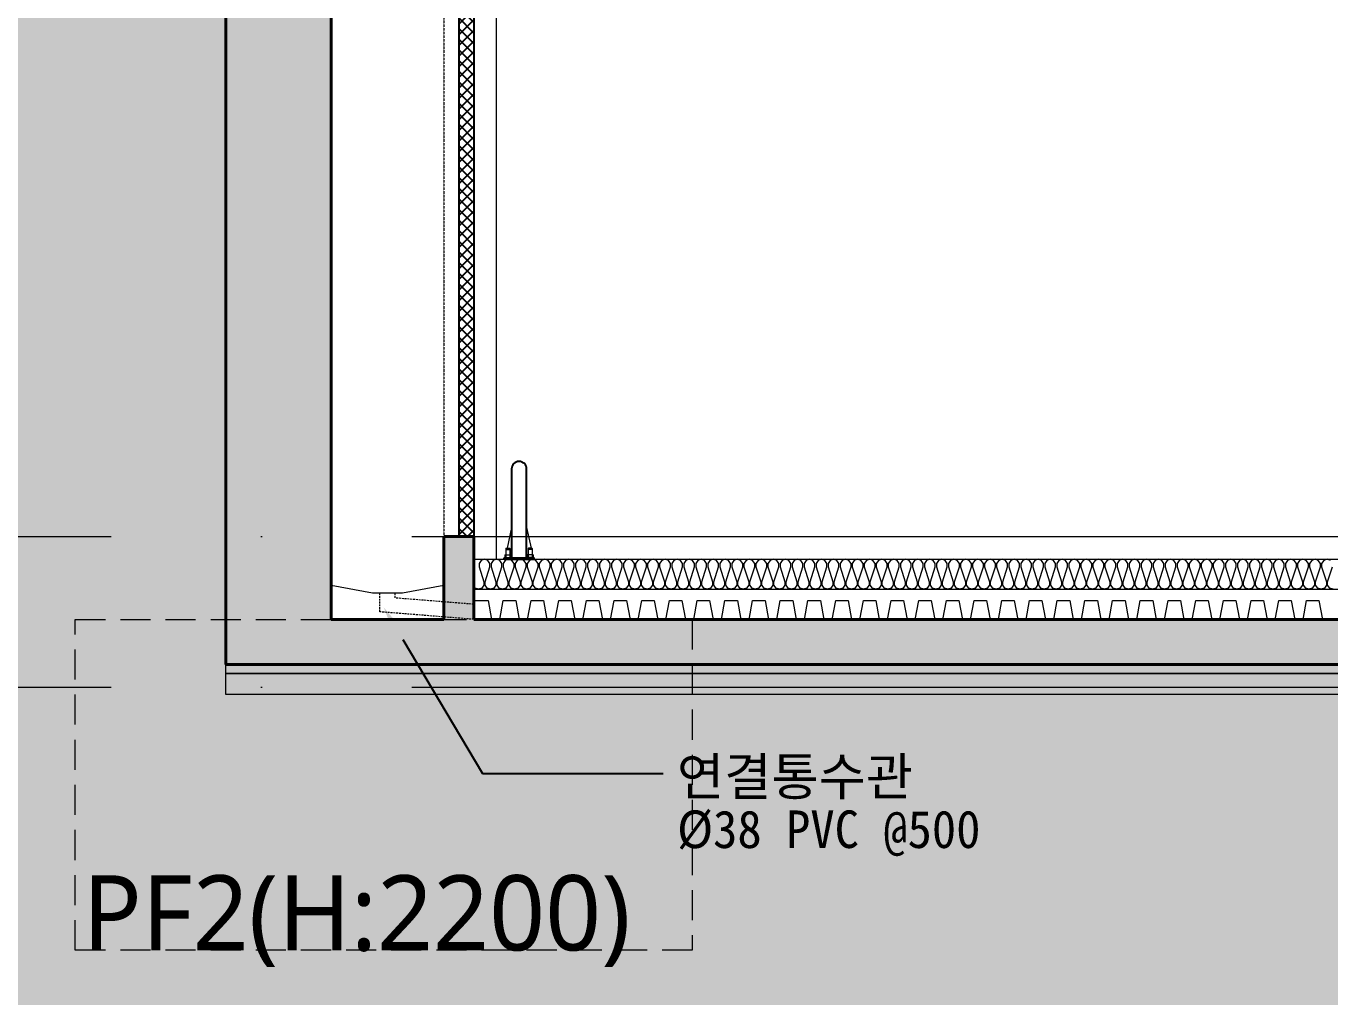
# Model space of a CAD drawing. Header units: millimetres. Extents: x 0 to 420000, y 0 to 297000.
# Drawn here: x 109635 to 118302, y 21390 to 27845 of the extents above; entities that cross this region are included whole.
import ezdxf
from ezdxf.enums import TextEntityAlignment as Align

# ---------------------------------------------------------------- set-up
doc = ezdxf.new("R2010")
doc.units = ezdxf.units.MM
doc.linetypes.add('CEN', pattern=[62, 60, -1, 0, -1])
doc.linetypes.add('HIDDEN', pattern=[0.375, 0.25, -0.125])
doc.layers.get('Defpoints').update_dxf_attribs({"color": 140})
for name, color, linetype, lineweight in [('A-AXIS-LINE', 1, 'CEN', 15), ('A-CONC-LIN1', 2, 'Continuous', 40), ('A-ELEV-LIN2', 7, 'Continuous', 25), ('A-ELEV-LIN3', 8, 'Continuous', 18), ('A-SECT-LIN3', 255, 'Continuous', 18), ('A-WAXM-BLOC', 3, 'Continuous', 25), ('A-XXXX-DRBD', 9, 'Continuous', 20), ('A-XXXX-FIN2', 6, 'Continuous', 20), ('A-XXXX-HATC', 8, 'Continuous', 18), ('A-XXXX-HID', 8, 'HIDDEN', 18), ('A-XXXX-INSL1', 15, 'Continuous', 18), ('A-XXXX-INSL2', 8, 'Continuous', 18)]:
    doc.layers.add(name, color=color, linetype=linetype, lineweight=lineweight)
doc.layers.add('A-CONC-SOLD', color=253, linetype='CEN')
doc.layers.add('A-XXXX-SOLD', color=252, linetype='Continuous')
doc.layers.add('A-XXXX-NPLT', color=144, linetype='Continuous', lineweight=15, plot=False)
doc.styles.add('돋움체', font='')
doc.styles.add('맑은고딕', font='')
doc.styles.get('돋움체').set_extended_font_data('DotumChe')
doc.styles.get('맑은고딕').set_extended_font_data('Malgun Gothic')

# ---------------------------------------------------------------- blocks, each defined once
blk = doc.blocks.new('axis(211208)')
at = {"layer": 'A-AXIS-LINE', "ltscale": 1000}
for p, q in [((4631788.1, -441118.7), (4955413.1, -441118.7)), ((4631788.1, -442118.7), (4955413.1, -442118.7))]:
    blk.add_line(p, q, dxfattribs=at)
blk = doc.blocks.new('지하2층')
at = {"layer": 'A-CONC-SOLD'}
h = blk.add_hatch(color=256, dxfattribs=at)
h.dxf.hatch_style = 1
h.paths.add_polyline_path([(4879373.8, -392168.7), (4878973.8, -392168.7), (4878973.8, -391118.7), (4878823.8, -391118.7), (4878823.8, -391368.7), (4878373.8, -391368.7), (4878373.8, -392368.7), (4878323.8, -392368.7), (4878323.8, -393068.7), (4878673.8, -393068.7), (4878673.8, -401668.7), (4877923.8, -401668.7), (4877923.8, -401118.7), (4877723.8, -401118.7), (4877723.8, -401668.7), (4801523.8, -401668.7), (4801523.8, -401128.7), (4801323.8, -401128.7), (4801323.8, -401968.7), (4801493.8, -401968.7), (4801478.8, -401977.7), (4801478.8, -402318.7), (4759168.8, -402318.7), (4759168.8, -401977.7), (4759153.8, -401968.7), (4759323.8, -401968.7), (4759323.8, -401128.7), (4759123.8, -401128.7), (4759123.8, -401668.7), (4682923.8, -401668.7), (4682923.8, -401118.7), (4682723.8, -401118.7), (4682723.8, -401668.7), (4681973.8, -401668.7), (4681973.8, -393068.7), (4682323.8, -393068.7), (4682323.8, -392368.7), (4682273.8, -392368.7), (4682273.8, -391368.7), (4681823.8, -391368.7), (4681823.8, -391118.7), (4681673.8, -391118.7), (4681673.8, -392168.7), (4681273.8, -392168.7), (4681273.8, -401968.7), (4758323.8, -401968.7), (4758323.8, -402618.7), (4802323.8, -402618.7), (4802323.8, -401968.7), (4879373.8, -401968.7)])
h = blk.add_hatch(dxfattribs=at)
h.set_pattern_fill('블럭단면', color=256, scale=50)
h.set_pattern_definition([(45, (4570311.26, -377471.006), (-35.35534, 35.35534), []), (135, (4570311.26, -377471.006), (-35.35534, -35.35534), [])])
h.paths.add_polyline_path([(4682923.8, -392368.7), (4682823.8, -392368.7), (4682823.8, -401118.7), (4682923.8, -401118.7)])
at = {"layer": 'A-CONC-LIN1'}
for points in [[(4681673.8, -391118.7), (4681673.8, -392168.7), (4681273.8, -392168.7), (4681273.8, -401968.7), (4758323.8, -401968.7), (4758323.8, -402618.7), (4802323.8, -402618.7), (4802323.8, -401968.7), (4879373.8, -401968.7), (4879373.8, -392168.7), (4878973.8, -392168.7), (4878973.8, -391118.7)], [(4759123.8, -401668.7), (4682923.8, -401668.7), (4682923.8, -401118.7), (4682723.8, -401118.7), (4682723.8, -401668.7), (4681973.8, -401668.7), (4681973.8, -393068.7), (4682323.8, -393068.7), (4682323.8, -392368.7), (4682273.8, -392368.7), (4682273.8, -391368.7), (4681823.8, -391368.7), (4681823.8, -391118.7), (4681673.8, -391118.7)]]:
    blk.add_lwpolyline(points, dxfattribs=at)
at = {"layer": 'A-WAXM-BLOC'}
for points in [[(4682823.8, -392368.7), (4682823.8, -401118.7)], [(4682923.8, -392368.7), (4682923.8, -401118.7)]]:
    blk.add_lwpolyline(points, dxfattribs=at)
at = {"layer": 'A-XXXX-DRBD'}
for points in [[(4682723.8, -401443.7), (4682448.8, -401493.7), (4682248.8, -401493.7), (4681973.8, -401443.7)], [(4682923.8, -401543.7), (4683017.4, -401543.7), (4683040.8, -401668.7), (4683095.4, -401668.7), (4683118.7, -401543.7), (4683201.5, -401543.7), (4683224.8, -401668.7), (4683279.5, -401668.7), (4683302.8, -401543.7), (4683385.6, -401543.7), (4683408.9, -401668.7), (4683463.6, -401668.7), (4683486.9, -401543.7), (4683569.7, -401543.7), (4683593, -401668.7), (4683647.7, -401668.7), (4683671, -401543.7), (4683753.8, -401543.7), (4683777.1, -401668.7), (4683831.7, -401668.7), (4683855.1, -401543.7), (4683937.9, -401543.7), (4683961.2, -401668.7), (4684015.8, -401668.7), (4684039.2, -401543.7), (4684122, -401543.7), (4684145.3, -401668.7), (4684199.9, -401668.7), (4684223.2, -401543.7), (4684306.1, -401543.7), (4684329.4, -401668.7), (4684384, -401668.7), (4684407.3, -401543.7), (4684490.2, -401543.7), (4684513.5, -401668.7), (4684568.1, -401668.7), (4684591.4, -401543.7), (4684674.2, -401543.7), (4684697.6, -401668.7), (4684752.2, -401668.7), (4684775.5, -401543.7), (4684858.3, -401543.7), (4684881.6, -401668.7), (4684936.3, -401668.7), (4684959.6, -401543.7), (4685042.4, -401543.7), (4685065.7, -401668.7), (4685120.4, -401668.7), (4685143.7, -401543.7), (4685226.5, -401543.7), (4685249.8, -401668.7), (4685304.5, -401668.7), (4685327.8, -401543.7), (4685410.6, -401543.7), (4685433.9, -401668.7), (4685488.6, -401668.7), (4685511.9, -401543.7), (4685594.7, -401543.7), (4685618, -401668.7), (4685672.6, -401668.7), (4685696, -401543.7), (4685778.8, -401543.7), (4685802.1, -401668.7), (4685856.7, -401668.7), (4685880, -401543.7), (4685962.9, -401543.7), (4685986.2, -401668.7), (4686040.8, -401668.7), (4686064.1, -401543.7), (4686147, -401543.7), (4686170.3, -401668.7), (4686224.9, -401668.7), (4686248.2, -401543.7), (4686331, -401543.7), (4686354.4, -401668.7), (4686409, -401668.7), (4686432.3, -401543.7), (4686515.1, -401543.7), (4686538.4, -401668.7), (4686593.1, -401668.7), (4686616.4, -401543.7), (4686699.2, -401543.7), (4686722.5, -401668.7), (4686777.2, -401668.7), (4686800.5, -401543.7), (4686883.3, -401543.7), (4686906.6, -401668.7), (4686961.3, -401668.7), (4686984.6, -401543.7), (4687067.4, -401543.7), (4687090.7, -401668.7), (4687145.4, -401668.7), (4687168.7, -401543.7), (4687251.5, -401543.7), (4687274.8, -401668.7), (4687329.4, -401668.7), (4687352.8, -401543.7), (4687435.6, -401543.7), (4687458.9, -401668.7), (4687513.5, -401668.7), (4687536.8, -401543.7), (4687619.7, -401543.7), (4687643, -401668.7), (4687697.6, -401668.7), (4687720.9, -401543.7), (4687803.8, -401543.7), (4687827.1, -401668.7), (4687881.7, -401668.7), (4687905, -401543.7), (4687987.8, -401543.7), (4688011.2, -401668.7), (4688065.8, -401668.7), (4688089.1, -401543.7), (4688171.9, -401543.7), (4688195.2, -401668.7), (4688249.9, -401668.7), (4688273.2, -401543.7), (4688356, -401543.7), (4688379.3, -401668.7), (4688434, -401668.7), (4688457.3, -401543.7), (4688540.1, -401543.7), (4688563.4, -401668.7), (4688618.1, -401668.7)]]:
    blk.add_lwpolyline(points, dxfattribs=at)
at = {"layer": 'A-XXXX-FIN2'}
blk.add_lwpolyline([(4683073.8, -401118.7), (4759113.8, -401118.7)], dxfattribs=at)
at = {"layer": 'A-XXXX-HID'}
blk.add_lwpolyline([(4682723.8, -392368.7), (4682723.8, -401118.7)], dxfattribs=at)
at = {"layer": 'A-XXXX-HID', "ltscale": 50}
for points in [[(4682923.8, -401668.7), (4682298.8, -401618.7), (4682298.8, -401493.7)], [(4682923.8, -401568.4), (4682398.8, -401526.4), (4682398.8, -401493.7)]]:
    blk.add_lwpolyline(points, dxfattribs=at)
at = {"layer": 'A-XXXX-INSL1'}
blk.add_lwpolyline([(4683073.8, -401268.7), (4683073.8, -392518.7), (4683573.8, -392518.7), (4683573.8, -391918.7)], dxfattribs=at)
at = {"layer": 'A-XXXX-INSL2'}
for points in [[(4682923.8, -401268.7), (4759113.8, -401268.7)], [(4688633.8, -401468.7), (4688611.8, -401460.7), (4688597.8, -401440.7), (4688597.8, -401418.7), (4688629.8, -401318.7)], [(4688615.8, -401276.7), (4688593.8, -401268.7), (4688571.8, -401276.7), (4688557.8, -401296.7), (4688557.8, -401318.7), (4688589.8, -401418.7), (4688589.8, -401440.7), (4688575.8, -401460.7), (4688553.8, -401468.7), (4688531.8, -401460.7), (4688517.8, -401440.7), (4688517.8, -401418.7), (4688549.8, -401318.7), (4688549.8, -401296.7), (4688535.8, -401276.7), (4688513.8, -401268.7), (4688491.8, -401276.7), (4688477.8, -401296.7), (4688477.8, -401318.7), (4688509.8, -401418.7), (4688509.8, -401440.7), (4688495.8, -401460.7), (4688473.8, -401468.7), (4688451.8, -401460.7), (4688437.8, -401440.7), (4688437.8, -401418.7), (4688469.8, -401318.7), (4688469.8, -401296.7), (4688455.8, -401276.7), (4688433.8, -401268.7), (4688411.8, -401276.7), (4688397.8, -401296.7), (4688397.8, -401318.7), (4688429.8, -401418.7), (4688429.8, -401440.7), (4688415.8, -401460.7), (4688393.8, -401468.7), (4688371.8, -401460.7), (4688357.8, -401440.7), (4688357.8, -401418.7), (4688389.8, -401318.7), (4688389.8, -401296.7), (4688375.8, -401276.7), (4688353.8, -401268.7), (4688331.8, -401276.7), (4688317.8, -401296.7), (4688317.8, -401318.7), (4688349.8, -401418.7), (4688349.8, -401440.7), (4688335.8, -401460.7), (4688313.8, -401468.7), (4688291.8, -401460.7), (4688277.8, -401440.7), (4688277.8, -401418.7), (4688309.8, -401318.7), (4688309.8, -401296.7), (4688295.8, -401276.7), (4688273.8, -401268.7), (4688251.8, -401276.7), (4688237.8, -401296.7), (4688237.8, -401318.7), (4688269.8, -401418.7), (4688269.8, -401440.7), (4688255.8, -401460.7), (4688233.8, -401468.7), (4688211.8, -401460.7), (4688197.8, -401440.7), (4688197.8, -401418.7), (4688229.8, -401318.7), (4688229.8, -401296.7), (4688215.8, -401276.7), (4688193.8, -401268.7), (4688171.8, -401276.7), (4688157.8, -401296.7), (4688157.8, -401318.7), (4688189.8, -401418.7), (4688189.8, -401440.7), (4688175.8, -401460.7), (4688153.8, -401468.7), (4688131.8, -401460.7), (4688117.8, -401440.7), (4688117.8, -401418.7), (4688149.8, -401318.7), (4688149.8, -401296.7), (4688135.8, -401276.7), (4688113.8, -401268.7), (4688091.8, -401276.7), (4688077.8, -401296.7), (4688077.8, -401318.7), (4688109.8, -401418.7), (4688109.8, -401440.7), (4688095.8, -401460.7), (4688073.8, -401468.7), (4688051.8, -401460.7), (4688037.8, -401440.7), (4688037.8, -401418.7), (4688069.8, -401318.7), (4688069.8, -401296.7), (4688055.8, -401276.7), (4688033.8, -401268.7), (4688011.8, -401276.7), (4687997.8, -401296.7), (4687997.8, -401318.7), (4688029.8, -401418.7), (4688029.8, -401440.7), (4688015.8, -401460.7), (4687993.8, -401468.7), (4687971.8, -401460.7), (4687957.8, -401440.7), (4687957.8, -401418.7), (4687989.8, -401318.7), (4687989.8, -401296.7), (4687975.8, -401276.7), (4687953.8, -401268.7), (4687931.8, -401276.7), (4687917.8, -401296.7), (4687917.8, -401318.7), (4687949.8, -401418.7), (4687949.8, -401440.7), (4687935.8, -401460.7), (4687913.8, -401468.7), (4687891.8, -401460.7), (4687877.8, -401440.7), (4687877.8, -401418.7), (4687909.8, -401318.7), (4687909.8, -401296.7), (4687895.8, -401276.7), (4687873.8, -401268.7), (4687851.8, -401276.7), (4687837.8, -401296.7), (4687837.8, -401318.7), (4687869.8, -401418.7), (4687869.8, -401440.7), (4687855.8, -401460.7), (4687833.8, -401468.7), (4687811.8, -401460.7), (4687797.8, -401440.7), (4687797.8, -401418.7), (4687829.8, -401318.7), (4687829.8, -401296.7), (4687815.8, -401276.7), (4687793.8, -401268.7), (4687771.8, -401276.7), (4687757.8, -401296.7), (4687757.8, -401318.7), (4687789.8, -401418.7), (4687789.8, -401440.7), (4687775.8, -401460.7), (4687753.8, -401468.7), (4687731.8, -401460.7), (4687717.8, -401440.7), (4687717.8, -401418.7), (4687749.8, -401318.7), (4687749.8, -401296.7), (4687735.8, -401276.7), (4687713.8, -401268.7), (4687691.8, -401276.7), (4687677.8, -401296.7), (4687677.8, -401318.7), (4687709.8, -401418.7), (4687709.8, -401440.7), (4687695.8, -401460.7), (4687673.8, -401468.7), (4687651.8, -401460.7), (4687637.8, -401440.7), (4687637.8, -401418.7), (4687669.8, -401318.7), (4687669.8, -401296.7), (4687655.8, -401276.7), (4687633.8, -401268.7), (4687611.8, -401276.7), (4687597.8, -401296.7), (4687597.8, -401318.7), (4687629.8, -401418.7), (4687629.8, -401440.7), (4687615.8, -401460.7), (4687593.8, -401468.7), (4687571.8, -401460.7), (4687557.8, -401440.7), (4687557.8, -401418.7), (4687589.8, -401318.7), (4687589.8, -401296.7), (4687575.8, -401276.7), (4687553.8, -401268.7), (4687531.8, -401276.7), (4687517.8, -401296.7), (4687517.8, -401318.7), (4687549.8, -401418.7), (4687549.8, -401440.7), (4687535.8, -401460.7), (4687513.8, -401468.7), (4687491.8, -401460.7), (4687477.8, -401440.7), (4687477.8, -401418.7), (4687509.8, -401318.7), (4687509.8, -401296.7), (4687495.8, -401276.7), (4687473.8, -401268.7), (4687451.8, -401276.7), (4687437.8, -401296.7), (4687437.8, -401318.7), (4687469.8, -401418.7), (4687469.8, -401440.7), (4687455.8, -401460.7), (4687433.8, -401468.7), (4687411.8, -401460.7), (4687397.8, -401440.7), (4687397.8, -401418.7), (4687429.8, -401318.7), (4687429.8, -401296.7), (4687415.8, -401276.7), (4687393.8, -401268.7), (4687371.8, -401276.7), (4687357.8, -401296.7), (4687357.8, -401318.7), (4687389.8, -401418.7), (4687389.8, -401440.7), (4687375.8, -401460.7), (4687353.8, -401468.7), (4687331.8, -401460.7), (4687317.8, -401440.7), (4687317.8, -401418.7), (4687349.8, -401318.7), (4687349.8, -401296.7), (4687335.8, -401276.7), (4687313.8, -401268.7), (4687291.8, -401276.7), (4687277.8, -401296.7), (4687277.8, -401318.7), (4687309.8, -401418.7), (4687309.8, -401440.7), (4687295.8, -401460.7), (4687273.8, -401468.7), (4687251.8, -401460.7), (4687237.8, -401440.7), (4687237.8, -401418.7), (4687269.8, -401318.7), (4687269.8, -401296.7), (4687255.8, -401276.7), (4687233.8, -401268.7), (4687211.8, -401276.7), (4687197.8, -401296.7), (4687197.8, -401318.7), (4687229.8, -401418.7), (4687229.8, -401440.7), (4687215.8, -401460.7), (4687193.8, -401468.7), (4687171.8, -401460.7), (4687157.8, -401440.7), (4687157.8, -401418.7), (4687189.8, -401318.7), (4687189.8, -401296.7), (4687175.8, -401276.7), (4687153.8, -401268.7), (4687131.8, -401276.7), (4687117.8, -401296.7), (4687117.8, -401318.7), (4687149.8, -401418.7), (4687149.8, -401440.7), (4687135.8, -401460.7), (4687113.8, -401468.7), (4687091.8, -401460.7), (4687077.8, -401440.7), (4687077.8, -401418.7), (4687109.8, -401318.7), (4687109.8, -401296.7), (4687095.8, -401276.7), (4687073.8, -401268.7), (4687051.8, -401276.7), (4687037.8, -401296.7), (4687037.8, -401318.7), (4687069.8, -401418.7), (4687069.8, -401440.7), (4687055.8, -401460.7), (4687033.8, -401468.7), (4687011.8, -401460.7), (4686997.8, -401440.7), (4686997.8, -401418.7), (4687029.8, -401318.7), (4687029.8, -401296.7), (4687015.8, -401276.7), (4686993.8, -401268.7), (4686971.8, -401276.7), (4686957.8, -401296.7), (4686957.8, -401318.7), (4686989.8, -401418.7), (4686989.8, -401440.7), (4686975.8, -401460.7), (4686953.8, -401468.7), (4686931.8, -401460.7), (4686917.8, -401440.7), (4686917.8, -401418.7), (4686949.8, -401318.7), (4686949.8, -401296.7), (4686935.8, -401276.7), (4686913.8, -401268.7), (4686891.8, -401276.7), (4686877.8, -401296.7), (4686877.8, -401318.7), (4686909.8, -401418.7), (4686909.8, -401440.7), (4686895.8, -401460.7), (4686873.8, -401468.7), (4686851.8, -401460.7), (4686837.8, -401440.7), (4686837.8, -401418.7), (4686869.8, -401318.7), (4686869.8, -401296.7), (4686855.8, -401276.7), (4686833.8, -401268.7), (4686811.8, -401276.7), (4686797.8, -401296.7), (4686797.8, -401318.7), (4686829.8, -401418.7), (4686829.8, -401440.7), (4686815.8, -401460.7), (4686793.8, -401468.7), (4686771.8, -401460.7), (4686757.8, -401440.7), (4686757.8, -401418.7), (4686789.8, -401318.7), (4686789.8, -401296.7), (4686775.8, -401276.7), (4686753.8, -401268.7), (4686731.8, -401276.7), (4686717.8, -401296.7), (4686717.8, -401318.7), (4686749.8, -401418.7), (4686749.8, -401440.7), (4686735.8, -401460.7), (4686713.8, -401468.7), (4686691.8, -401460.7), (4686677.8, -401440.7), (4686677.8, -401418.7), (4686709.8, -401318.7), (4686709.8, -401296.7), (4686695.8, -401276.7), (4686673.8, -401268.7), (4686651.8, -401276.7), (4686637.8, -401296.7), (4686637.8, -401318.7), (4686669.8, -401418.7), (4686669.8, -401440.7), (4686655.8, -401460.7), (4686633.8, -401468.7), (4686611.8, -401460.7), (4686597.8, -401440.7), (4686597.8, -401418.7), (4686629.8, -401318.7), (4686629.8, -401296.7), (4686615.8, -401276.7), (4686593.8, -401268.7), (4686571.8, -401276.7), (4686557.8, -401296.7), (4686557.8, -401318.7), (4686589.8, -401418.7), (4686589.8, -401440.7), (4686575.8, -401460.7), (4686553.8, -401468.7), (4686531.8, -401460.7), (4686517.8, -401440.7), (4686517.8, -401418.7), (4686549.8, -401318.7), (4686549.8, -401296.7), (4686535.8, -401276.7), (4686513.8, -401268.7), (4686491.8, -401276.7), (4686477.8, -401296.7), (4686477.8, -401318.7), (4686509.8, -401418.7), (4686509.8, -401440.7), (4686495.8, -401460.7), (4686473.8, -401468.7), (4686451.8, -401460.7), (4686437.8, -401440.7), (4686437.8, -401418.7), (4686469.8, -401318.7), (4686469.8, -401296.7), (4686455.8, -401276.7), (4686433.8, -401268.7), (4686411.8, -401276.7), (4686397.8, -401296.7), (4686397.8, -401318.7), (4686429.8, -401418.7), (4686429.8, -401440.7), (4686415.8, -401460.7), (4686393.8, -401468.7), (4686371.8, -401460.7), (4686357.8, -401440.7), (4686357.8, -401418.7), (4686389.8, -401318.7), (4686389.8, -401296.7), (4686375.8, -401276.7), (4686353.8, -401268.7), (4686331.8, -401276.7), (4686317.8, -401296.7), (4686317.8, -401318.7), (4686349.8, -401418.7), (4686349.8, -401440.7), (4686335.8, -401460.7), (4686313.8, -401468.7), (4686291.8, -401460.7), (4686277.8, -401440.7), (4686277.8, -401418.7), (4686309.8, -401318.7), (4686309.8, -401296.7), (4686295.8, -401276.7), (4686273.8, -401268.7), (4686251.8, -401276.7), (4686237.8, -401296.7), (4686237.8, -401318.7), (4686269.8, -401418.7), (4686269.8, -401440.7), (4686255.8, -401460.7), (4686233.8, -401468.7), (4686211.8, -401460.7), (4686197.8, -401440.7), (4686197.8, -401418.7), (4686229.8, -401318.7), (4686229.8, -401296.7), (4686215.8, -401276.7), (4686193.8, -401268.7), (4686171.8, -401276.7), (4686157.8, -401296.7), (4686157.8, -401318.7), (4686189.8, -401418.7), (4686189.8, -401440.7), (4686175.8, -401460.7), (4686153.8, -401468.7), (4686131.8, -401460.7), (4686117.8, -401440.7), (4686117.8, -401418.7), (4686149.8, -401318.7), (4686149.8, -401296.7), (4686135.8, -401276.7), (4686113.8, -401268.7), (4686091.8, -401276.7), (4686077.8, -401296.7), (4686077.8, -401318.7), (4686109.8, -401418.7), (4686109.8, -401440.7), (4686095.8, -401460.7), (4686073.8, -401468.7), (4686051.8, -401460.7), (4686037.8, -401440.7), (4686037.8, -401418.7), (4686069.8, -401318.7), (4686069.8, -401296.7), (4686055.8, -401276.7), (4686033.8, -401268.7), (4686011.8, -401276.7), (4685997.8, -401296.7), (4685997.8, -401318.7), (4686029.8, -401418.7), (4686029.8, -401440.7), (4686015.8, -401460.7), (4685993.8, -401468.7), (4685971.8, -401460.7), (4685957.8, -401440.7), (4685957.8, -401418.7), (4685989.8, -401318.7), (4685989.8, -401296.7), (4685975.8, -401276.7), (4685953.8, -401268.7), (4685931.8, -401276.7), (4685917.8, -401296.7), (4685917.8, -401318.7), (4685949.8, -401418.7), (4685949.8, -401440.7), (4685935.8, -401460.7), (4685913.8, -401468.7), (4685891.8, -401460.7), (4685877.8, -401440.7), (4685877.8, -401418.7), (4685909.8, -401318.7), (4685909.8, -401296.7), (4685895.8, -401276.7), (4685873.8, -401268.7), (4685851.8, -401276.7), (4685837.8, -401296.7), (4685837.8, -401318.7), (4685869.8, -401418.7), (4685869.8, -401440.7), (4685855.8, -401460.7), (4685833.8, -401468.7), (4685811.8, -401460.7), (4685797.8, -401440.7), (4685797.8, -401418.7), (4685829.8, -401318.7), (4685829.8, -401296.7), (4685815.8, -401276.7), (4685793.8, -401268.7), (4685771.8, -401276.7), (4685757.8, -401296.7), (4685757.8, -401318.7), (4685789.8, -401418.7), (4685789.8, -401440.7), (4685775.8, -401460.7), (4685753.8, -401468.7), (4685731.8, -401460.7), (4685717.8, -401440.7), (4685717.8, -401418.7), (4685749.8, -401318.7), (4685749.8, -401296.7), (4685735.8, -401276.7), (4685713.8, -401268.7), (4685691.8, -401276.7), (4685677.8, -401296.7), (4685677.8, -401318.7), (4685709.8, -401418.7), (4685709.8, -401440.7), (4685695.8, -401460.7), (4685673.8, -401468.7), (4685651.8, -401460.7), (4685637.8, -401440.7), (4685637.8, -401418.7), (4685669.8, -401318.7), (4685669.8, -401296.7), (4685655.8, -401276.7), (4685633.8, -401268.7), (4685611.8, -401276.7), (4685597.8, -401296.7), (4685597.8, -401318.7), (4685629.8, -401418.7), (4685629.8, -401440.7), (4685615.8, -401460.7), (4685593.8, -401468.7), (4685571.8, -401460.7), (4685557.8, -401440.7), (4685557.8, -401418.7), (4685589.8, -401318.7), (4685589.8, -401296.7), (4685575.8, -401276.7), (4685553.8, -401268.7), (4685531.8, -401276.7), (4685517.8, -401296.7), (4685517.8, -401318.7), (4685549.8, -401418.7), (4685549.8, -401440.7), (4685535.8, -401460.7), (4685513.8, -401468.7), (4685491.8, -401460.7), (4685477.8, -401440.7), (4685477.8, -401418.7), (4685509.8, -401318.7), (4685509.8, -401296.7), (4685495.8, -401276.7), (4685473.8, -401268.7), (4685451.8, -401276.7), (4685437.8, -401296.7), (4685437.8, -401318.7), (4685469.8, -401418.7), (4685469.8, -401440.7), (4685455.8, -401460.7), (4685433.8, -401468.7), (4685411.8, -401460.7), (4685397.8, -401440.7), (4685397.8, -401418.7), (4685429.8, -401318.7), (4685429.8, -401296.7), (4685415.8, -401276.7), (4685393.8, -401268.7), (4685371.8, -401276.7), (4685357.8, -401296.7), (4685357.8, -401318.7), (4685389.8, -401418.7), (4685389.8, -401440.7), (4685375.8, -401460.7), (4685353.8, -401468.7), (4685331.8, -401460.7), (4685317.8, -401440.7), (4685317.8, -401418.7), (4685349.8, -401318.7), (4685349.8, -401296.7), (4685335.8, -401276.7), (4685313.8, -401268.7), (4685291.8, -401276.7), (4685277.8, -401296.7), (4685277.8, -401318.7), (4685309.8, -401418.7), (4685309.8, -401440.7), (4685295.8, -401460.7), (4685273.8, -401468.7), (4685251.8, -401460.7), (4685237.8, -401440.7), (4685237.8, -401418.7), (4685269.8, -401318.7), (4685269.8, -401296.7), (4685255.8, -401276.7), (4685233.8, -401268.7), (4685211.8, -401276.7), (4685197.8, -401296.7), (4685197.8, -401318.7), (4685229.8, -401418.7), (4685229.8, -401440.7), (4685215.8, -401460.7), (4685193.8, -401468.7), (4685171.8, -401460.7), (4685157.8, -401440.7), (4685157.8, -401418.7), (4685189.8, -401318.7), (4685189.8, -401296.7), (4685175.8, -401276.7), (4685153.8, -401268.7), (4685131.8, -401276.7), (4685117.8, -401296.7), (4685117.8, -401318.7), (4685149.8, -401418.7), (4685149.8, -401440.7), (4685135.8, -401460.7), (4685113.8, -401468.7), (4685091.8, -401460.7), (4685077.8, -401440.7), (4685077.8, -401418.7), (4685109.8, -401318.7), (4685109.8, -401296.7), (4685095.8, -401276.7), (4685073.8, -401268.7), (4685051.8, -401276.7), (4685037.8, -401296.7), (4685037.8, -401318.7), (4685069.8, -401418.7), (4685069.8, -401440.7), (4685055.8, -401460.7), (4685033.8, -401468.7), (4685011.8, -401460.7), (4684997.8, -401440.7), (4684997.8, -401418.7), (4685029.8, -401318.7), (4685029.8, -401296.7), (4685015.8, -401276.7), (4684993.8, -401268.7), (4684971.8, -401276.7), (4684957.8, -401296.7), (4684957.8, -401318.7), (4684989.8, -401418.7), (4684989.8, -401440.7), (4684975.8, -401460.7), (4684953.8, -401468.7), (4684931.8, -401460.7), (4684917.8, -401440.7), (4684917.8, -401418.7), (4684949.8, -401318.7), (4684949.8, -401296.7), (4684935.8, -401276.7), (4684913.8, -401268.7), (4684891.8, -401276.7), (4684877.8, -401296.7), (4684877.8, -401318.7), (4684909.8, -401418.7), (4684909.8, -401440.7), (4684895.8, -401460.7), (4684873.8, -401468.7), (4684851.8, -401460.7), (4684837.8, -401440.7), (4684837.8, -401418.7), (4684869.8, -401318.7), (4684869.8, -401296.7), (4684855.8, -401276.7), (4684833.8, -401268.7), (4684811.8, -401276.7), (4684797.8, -401296.7), (4684797.8, -401318.7), (4684829.8, -401418.7), (4684829.8, -401440.7), (4684815.8, -401460.7), (4684793.8, -401468.7), (4684771.8, -401460.7), (4684757.8, -401440.7), (4684757.8, -401418.7), (4684789.8, -401318.7), (4684789.8, -401296.7), (4684775.8, -401276.7), (4684753.8, -401268.7), (4684731.8, -401276.7), (4684717.8, -401296.7), (4684717.8, -401318.7), (4684749.8, -401418.7), (4684749.8, -401440.7), (4684735.8, -401460.7), (4684713.8, -401468.7), (4684691.8, -401460.7), (4684677.8, -401440.7), (4684677.8, -401418.7), (4684709.8, -401318.7), (4684709.8, -401296.7), (4684695.8, -401276.7), (4684673.8, -401268.7), (4684651.8, -401276.7), (4684637.8, -401296.7), (4684637.8, -401318.7), (4684669.8, -401418.7), (4684669.8, -401440.7), (4684655.8, -401460.7), (4684633.8, -401468.7), (4684611.8, -401460.7), (4684597.8, -401440.7), (4684597.8, -401418.7), (4684629.8, -401318.7), (4684629.8, -401296.7), (4684615.8, -401276.7), (4684593.8, -401268.7), (4684571.8, -401276.7), (4684557.8, -401296.7), (4684557.8, -401318.7), (4684589.8, -401418.7), (4684589.8, -401440.7), (4684575.8, -401460.7), (4684553.8, -401468.7), (4684531.8, -401460.7), (4684517.8, -401440.7), (4684517.8, -401418.7), (4684549.8, -401318.7), (4684549.8, -401296.7), (4684535.8, -401276.7), (4684513.8, -401268.7), (4684491.8, -401276.7), (4684477.8, -401296.7), (4684477.8, -401318.7), (4684509.8, -401418.7), (4684509.8, -401440.7), (4684495.8, -401460.7), (4684473.8, -401468.7), (4684451.8, -401460.7), (4684437.8, -401440.7), (4684437.8, -401418.7), (4684469.8, -401318.7), (4684469.8, -401296.7), (4684455.8, -401276.7), (4684433.8, -401268.7), (4684411.8, -401276.7), (4684397.8, -401296.7), (4684397.8, -401318.7), (4684429.8, -401418.7), (4684429.8, -401440.7), (4684415.8, -401460.7), (4684393.8, -401468.7), (4684371.8, -401460.7), (4684357.8, -401440.7), (4684357.8, -401418.7), (4684389.8, -401318.7), (4684389.8, -401296.7), (4684375.8, -401276.7), (4684353.8, -401268.7), (4684331.8, -401276.7), (4684317.8, -401296.7), (4684317.8, -401318.7), (4684349.8, -401418.7), (4684349.8, -401440.7), (4684335.8, -401460.7), (4684313.8, -401468.7), (4684291.8, -401460.7), (4684277.8, -401440.7), (4684277.8, -401418.7), (4684309.8, -401318.7), (4684309.8, -401296.7), (4684295.8, -401276.7), (4684273.8, -401268.7), (4684251.8, -401276.7), (4684237.8, -401296.7), (4684237.8, -401318.7), (4684269.8, -401418.7), (4684269.8, -401440.7), (4684255.8, -401460.7), (4684233.8, -401468.7), (4684211.8, -401460.7), (4684197.8, -401440.7), (4684197.8, -401418.7), (4684229.8, -401318.7), (4684229.8, -401296.7), (4684215.8, -401276.7), (4684193.8, -401268.7), (4684171.8, -401276.7), (4684157.8, -401296.7), (4684157.8, -401318.7), (4684189.8, -401418.7), (4684189.8, -401440.7), (4684175.8, -401460.7), (4684153.8, -401468.7), (4684131.8, -401460.7), (4684117.8, -401440.7), (4684117.8, -401418.7), (4684149.8, -401318.7), (4684149.8, -401296.7), (4684135.8, -401276.7), (4684113.8, -401268.7), (4684091.8, -401276.7), (4684077.8, -401296.7), (4684077.8, -401318.7), (4684109.8, -401418.7), (4684109.8, -401440.7), (4684095.8, -401460.7), (4684073.8, -401468.7), (4684051.8, -401460.7), (4684037.8, -401440.7), (4684037.8, -401418.7), (4684069.8, -401318.7), (4684069.8, -401296.7), (4684055.8, -401276.7), (4684033.8, -401268.7), (4684011.8, -401276.7), (4683997.8, -401296.7), (4683997.8, -401318.7), (4684029.8, -401418.7), (4684029.8, -401440.7), (4684015.8, -401460.7), (4683993.8, -401468.7), (4683971.8, -401460.7), (4683957.8, -401440.7), (4683957.8, -401418.7), (4683989.8, -401318.7), (4683989.8, -401296.7), (4683975.8, -401276.7), (4683953.8, -401268.7), (4683931.8, -401276.7), (4683917.8, -401296.7), (4683917.8, -401318.7), (4683949.8, -401418.7), (4683949.8, -401440.7), (4683935.8, -401460.7), (4683913.8, -401468.7), (4683891.8, -401460.7), (4683877.8, -401440.7), (4683877.8, -401418.7), (4683909.8, -401318.7), (4683909.8, -401296.7), (4683895.8, -401276.7), (4683873.8, -401268.7), (4683851.8, -401276.7), (4683837.8, -401296.7), (4683837.8, -401318.7), (4683869.8, -401418.7), (4683869.8, -401440.7), (4683855.8, -401460.7), (4683833.8, -401468.7), (4683811.8, -401460.7), (4683797.8, -401440.7), (4683797.8, -401418.7), (4683829.8, -401318.7), (4683829.8, -401296.7), (4683815.8, -401276.7), (4683793.8, -401268.7), (4683771.8, -401276.7), (4683757.8, -401296.7), (4683757.8, -401318.7), (4683789.8, -401418.7), (4683789.8, -401440.7), (4683775.8, -401460.7), (4683753.8, -401468.7), (4683731.8, -401460.7), (4683717.8, -401440.7), (4683717.8, -401418.7), (4683749.8, -401318.7), (4683749.8, -401296.7), (4683735.8, -401276.7), (4683713.8, -401268.7), (4683691.8, -401276.7), (4683677.8, -401296.7), (4683677.8, -401318.7), (4683709.8, -401418.7), (4683709.8, -401440.7), (4683695.8, -401460.7), (4683673.8, -401468.7), (4683651.8, -401460.7), (4683637.8, -401440.7), (4683637.8, -401418.7), (4683669.8, -401318.7), (4683669.8, -401296.7), (4683655.8, -401276.7), (4683633.8, -401268.7), (4683611.8, -401276.7), (4683597.8, -401296.7), (4683597.8, -401318.7), (4683629.8, -401418.7), (4683629.8, -401440.7), (4683615.8, -401460.7), (4683593.8, -401468.7), (4683571.8, -401460.7), (4683557.8, -401440.7), (4683557.8, -401418.7), (4683589.8, -401318.7), (4683589.8, -401296.7), (4683575.8, -401276.7), (4683553.8, -401268.7), (4683531.8, -401276.7), (4683517.8, -401296.7), (4683517.8, -401318.7), (4683549.8, -401418.7), (4683549.8, -401440.7), (4683535.8, -401460.7), (4683513.8, -401468.7), (4683491.8, -401460.7), (4683477.8, -401440.7), (4683477.8, -401418.7), (4683509.8, -401318.7), (4683509.8, -401296.7), (4683495.8, -401276.7), (4683473.8, -401268.7), (4683451.8, -401276.7), (4683437.8, -401296.7), (4683437.8, -401318.7), (4683469.8, -401418.7), (4683469.8, -401440.7), (4683455.8, -401460.7), (4683433.8, -401468.7), (4683411.8, -401460.7), (4683397.8, -401440.7), (4683397.8, -401418.7), (4683429.8, -401318.7), (4683429.8, -401296.7), (4683415.8, -401276.7), (4683393.8, -401268.7), (4683371.8, -401276.7), (4683357.8, -401296.7), (4683357.8, -401318.7), (4683389.8, -401418.7), (4683389.8, -401440.7), (4683375.8, -401460.7), (4683353.8, -401468.7), (4683331.8, -401460.7), (4683317.8, -401440.7), (4683317.8, -401418.7), (4683349.8, -401318.7), (4683349.8, -401296.7), (4683335.8, -401276.7), (4683313.8, -401268.7), (4683291.8, -401276.7), (4683277.8, -401296.7), (4683277.8, -401318.7), (4683309.8, -401418.7), (4683309.8, -401440.7), (4683295.8, -401460.7), (4683273.8, -401468.7), (4683251.8, -401460.7), (4683237.8, -401440.7), (4683237.8, -401418.7), (4683269.8, -401318.7), (4683269.8, -401296.7), (4683255.8, -401276.7), (4683233.8, -401268.7), (4683211.8, -401276.7), (4683197.8, -401296.7), (4683197.8, -401318.7), (4683229.8, -401418.7), (4683229.8, -401440.7), (4683215.8, -401460.7), (4683193.8, -401468.7), (4683171.8, -401460.7), (4683157.8, -401440.7), (4683157.8, -401418.7), (4683189.8, -401318.7), (4683189.8, -401296.7), (4683175.8, -401276.7), (4683153.8, -401268.7), (4683131.8, -401276.7), (4683117.8, -401296.7), (4683117.8, -401318.7), (4683149.8, -401418.7), (4683149.8, -401440.7), (4683135.8, -401460.7), (4683113.8, -401468.7), (4683091.8, -401460.7), (4683077.8, -401440.7), (4683077.8, -401418.7), (4683109.8, -401318.7), (4683109.8, -401296.7), (4683095.8, -401276.7), (4683073.8, -401268.7), (4683051.8, -401276.7), (4683037.8, -401296.7), (4683037.8, -401318.7), (4683069.8, -401418.7), (4683069.8, -401440.7), (4683055.8, -401460.7), (4683033.8, -401468.7), (4683011.8, -401460.7), (4682997.8, -401440.7), (4682997.8, -401418.7), (4683029.8, -401318.7), (4683029.8, -401296.7), (4683015.8, -401276.7), (4682993.8, -401268.7), (4682971.8, -401276.7), (4682957.8, -401296.7), (4682957.8, -401318.7), (4682989.8, -401418.7), (4682989.8, -401440.7), (4682975.8, -401460.7), (4682953.8, -401468.7), (4682931.8, -401460.7), (4682923.8, -401449.3)], [(4682923.8, -401468.7), (4759113.8, -401468.7)]]:
    blk.add_lwpolyline(points, dxfattribs=at)
blk = doc.blocks.new('PF2')
at = {"layer": 'A-XXXX-HID', "color": 0, "ltscale": 800}
blk.add_lwpolyline([(2050, 0), (2050, -2200), (-2050, -2200), (-2050, 0)], close=True, dxfattribs=at)
at = {"layer": 'A-XXXX-NPLT', "style": '맑은고딕'}
blk.add_text('PF2(H:2200)', height=500, dxfattribs=at).set_placement((-180.1, -2002.6), align=Align.MIDDLE)
blk = doc.blocks.new('추락방지볼라드')
at = {"layer": 'A-ELEV-LIN2'}
for p, q in [((-100, 10), (100, 10)), ((-100, 0), (-100, 10)), ((-100, 0), (100, 0)), ((100, 0), (100, 10))]:
    blk.add_line(p, q, dxfattribs=at)
for points in [[(-50, 600), (-50, 10)], [(50, 10), (50, 600)]]:
    blk.add_lwpolyline(points, dxfattribs=at)
blk.add_arc((0, 600), 50, 0, 180, dxfattribs=at)
at = {"layer": 'A-ELEV-LIN3'}
for p, q in [((-50, 210), (-80.5, 73.2)), ((50, 210), (80.5, 73.2)), ((-98.6, 11.6), (-98.6, 10)), ((-98.6, 11.6), (-50, 11.6)), ((-94.3, 28.2), (-54.3, 28.2)), ((-94.3, 28.2), (-94.3, 11.6)), ((-85.4, 73.2), (-87.8, 70.9)), ((-87.8, 71), (-60.8, 69.6)), ((-87.8, 70.9), (-87.8, 11.6)), ((-87.8, 67.3), (-60.8, 66)), ((-87.8, 63.7), (-60.8, 62.3)), ((-85.4, 73.2), (-63.2, 73.2)), ((-63.2, 73.2), (-60.8, 70.9)), ((-60.8, 70.9), (-60.8, 11.6)), ((-54.3, 28.2), (-54.3, 11.6)), ((-50, 11.6), (-50, 10)), ((50, 11.6), (50, 10)), ((98.6, 11.6), (50, 11.6)), ((94.3, 28.2), (54.3, 28.2)), ((54.3, 28.2), (54.3, 11.6)), ((63.2, 73.2), (60.8, 70.9)), ((87.8, 71), (60.8, 69.6)), ((60.8, 70.9), (60.8, 11.6)), ((87.8, 67.3), (60.8, 66)), ((87.8, 63.7), (60.8, 62.3)), ((85.4, 73.2), (63.2, 73.2)), ((85.4, 73.2), (87.8, 70.9)), ((87.8, 70.9), (87.8, 11.6)), ((94.3, 28.2), (94.3, 11.6)), ((98.6, 11.6), (98.6, 10))]:
    blk.add_line(p, q, dxfattribs=at)

msp = doc.modelspace()

# ---------------------------------------------------------------- hatches: boundary and pattern name
at = {"layer": 'A-XXXX-HATC'}
h = msp.add_hatch(dxfattribs=at)
h.set_pattern_fill('DOTS', color=256, scale=10)
h.set_pattern_definition([(0, (0, -50), (7.9375, 15.875), [0, -15.875])])
h.paths.add_polyline_path([(188012.5, 23540), (110962.5, 23540), (110962.5, 23600), (188012.5, 23600)])
h = msp.add_hatch(dxfattribs=at)
h.set_pattern_fill('돌01', color=256, scale=200)
h.set_pattern_definition([(0, (40, -50), (200, 200), [60, -140]), (0, (160, -30), (200, 200), [50, -150]), (0, (150, -20), (200, 200), [40, -160]), (0, (90, 30), (200, 200), [30, -30, 40, -100]), (0, (90, 40), (200, 200), [40, -10, 50, -100]), (0, (0, 80), (200, 200), [50, -150]), (0, (190, 90), (200, 200), [50, -150]), (90, (0, -10), (-200, 200), [30, -170]), (90, (30, 140), (-200, 200), [20, -180]), (90, (40, -50), (-200, 200), [30, -170]), (90, (60, 130), (-200, 200), [10, -190]), (90, (70, 50), (-200, 200), [30, -170]), (90, (90, -20), (-200, 200), [50, -150]), (90, (110, 120), (-200, 200), [30, -170]), (90, (130, 40), (-200, 200), [40, -160]), (90, (140, 40), (-200, 200), [40, -160]), (90, (160, -50), (-200, 200), [20, -180]), (90, (190, -20), (-200, 200), [50, -150]), (45, (20, -30), (0, 200), [84.8528, -197.98991]), (45, (40, -20), (0, 200), [42.4264, -240.41631]), (45, (130, 90), (0, 200), [56.56854, -226.27417]), (45, (130, 100), (0, 200), [42.4264, -240.41631]), (135, (60, 80), (-200, 2e-14), [14.1422, -268.70051]), (135, (20, -30), (-200, 2e-14), [28.2842, -254.55851]), (135, (80, 30), (-200, 2e-14), [28.2842, -254.55851]), (135, (130, 80), (-200, 2e-14), [28.2842, -254.55851]), (135, (190, 120), (-200, 2e-14), [42.4264, -240.41631]), (135, (190, 110), (-200, 2e-14), [28.2842, -254.55851]), (135, (180, 130), (-200, 2e-14), [28.2842, -254.55851]), (135, (120, -50), (-200, 2e-14), [42.4264, -240.41631]), (26.56505, (180, 70), (200, 8e-08), [22.36, -424.8536]), (26.56505, (130, 20), (200, 8e-08), [22.36, -424.8536]), (26.56505, (60, 80), (200, 8e-08), [44.72, -402.4936]), (26.56505, (70, 130), (200, 8e-08), [44.72, -402.4936]), (26.56505, (70, 80), (200, 8e-08), [44.72, -402.4936]), (26.56505, (190, 120), (200, 8e-08), [44.72, -402.4936]), (26.56505, (0, 20), (200, 8e-08), [67.082, -380.1316]), (26.56505, (0, 30), (200, 8e-08), [67.082, -380.1316]), (26.56505, (0, 110), (200, 8e-08), [67.082, -380.1316]), (63.43495, (100, 100), (1e-08, 200), [22.36, -424.8536]), (63.43495, (190, 90), (1e-08, 200), [22.36, -268.3336, 44.72, -111.8]), (63.43495, (170, 70), (1e-08, 200), [44.72, -402.4936]), (63.43495, (50, 90), (1e-08, 200), [44.72, -402.4936]), (63.43495, (40, 90), (1e-08, 200), [44.72, -402.4936]), (63.43495, (110, 110), (1e-08, 200), [67.082, -380.1316]), (116.56505, (60, 60), (-8e-08, 200), [22.36, -424.8536]), (116.56505, (190, 40), (-8e-08, 200), [22.36, -424.8536]), (116.56505, (150, -20), (-8e-08, 200), [44.72, -402.4936]), (116.56505, (140, -10), (-8e-08, 200), [44.72, -402.4936]), (116.56505, (160, 130), (-8e-08, 200), [44.72, -402.4936]), (116.56505, (0, 30), (-8e-08, 200), [44.72, -402.4936]), (116.56505, (100, -50), (-8e-08, 200), [67.082, -380.1316]), (153.43495, (170, 70), (-200, 1e-08), [44.72, -402.4936]), (153.43495, (180, 60), (-200, 1e-08), [44.72, -402.4936]), (153.43495, (30, -40), (-200, 1e-08), [22.36, -424.8536]), (153.43495, (90, 40), (-200, 1e-08), [22.36, -424.8536]), (153.43495, (130, 100), (-200, 1e-08), [22.36, -424.8536])])
h.paths.add_polyline_path([(110962.5, 23540), (188012.5, 23540), (188012.5, 23400), (110962.5, 23400)])
at = {"layer": 'A-XXXX-SOLD'}
h = msp.add_hatch(color=256, dxfattribs=at)
h.dxf.hatch_style = 1
edge = h.paths.add_edge_path()
edge.add_line((188012.5, 23400), (110962.5, 23400))
edge.add_line((110962.5, 23400), (110962.5, 33150))
edge.add_line((110962.5, 33150), (101437.5, 33150))
edge.add_line((101437.5, 33150), (101437.5, 32915.6))
edge.add_arc((97287.5, -3706.2), 36856.3, 83.53481, 96.46519)
edge.add_line((93137.5, 32915.6), (93137.5, 33150))
edge.add_line((93137.5, 33150), (50200, 33150))
edge.add_line((50200, 33150), (50200, 14450))
edge.add_line((50200, 14450), (373825, 14450))
edge.add_line((373825, 14450), (373825, 33150))
edge.add_line((373825, 33150), (343047.9, 33150))
edge.add_line((343047.9, 33150), (343047.9, 32941.7))
edge.add_arc((327897.9, -517956.2), 551106.3, 88.424731, 91.575269)
edge.add_line((312747.9, 32941.7), (312747.9, 33150))
edge.add_line((312747.9, 33150), (309062.5, 33150))
edge.add_line((309062.5, 33150), (309062.5, 23400))
edge.add_line((309062.5, 23400), (232012.5, 23400))
edge.add_line((232012.5, 23400), (232012.5, 22750))
edge.add_line((232012.5, 22750), (188012.5, 22750))
edge.add_line((188012.5, 22750), (188012.5, 23400))

# ---------------------------------------------------------------- linework, layer by layer
at = {"layer": 'A-SECT-LIN3'}
msp.add_lwpolyline([(188012.5, 23540), (110962.5, 23540), (110962.5, 23600), (188012.5, 23600)], close=True, dxfattribs=at)
at = {"layer": 'A-XXXX-HATC'}
msp.add_lwpolyline([(110962.5, 23540), (188012.5, 23540), (188012.5, 23400), (110962.5, 23400)], close=True, dxfattribs=at)
at = {"layer": 'Defpoints'}
for p, q in [((112140.2, 23765.1), (112668, 22876.3)), ((112668, 22876.3), (113868.9, 22876.3))]:
    msp.add_line(p, q, dxfattribs=at)
msp.add_solid([(112104.3, 23743.8), (112012.5, 23980), (112176, 23786.3)], dxfattribs=at)

# ---------------------------------------------------------------- block references
for name, p in [('지하2층', (-4570311.3, 425568.7)), ('추락방지볼라드', (112912.5, 24300)), ('PF2', (112012.5, 23900))]:
    msp.add_blockref(name, p)
at = {"layer": 'A-AXIS-LINE'}
msp.add_blockref('axis(211208)', (-4581588.1, 465568.7), dxfattribs=at)

# ---------------------------------------------------------------- texts
at = {"layer": 'Defpoints', "style": '돋움체'}
for s, p in [('연결통수관', (113962, 22730.1)), ('%%C38 PVC @500', (113962, 22379.7))]:
    msp.add_text(s, height=250, dxfattribs=at).set_placement(p)

doc.saveas('drawing.dxf')
